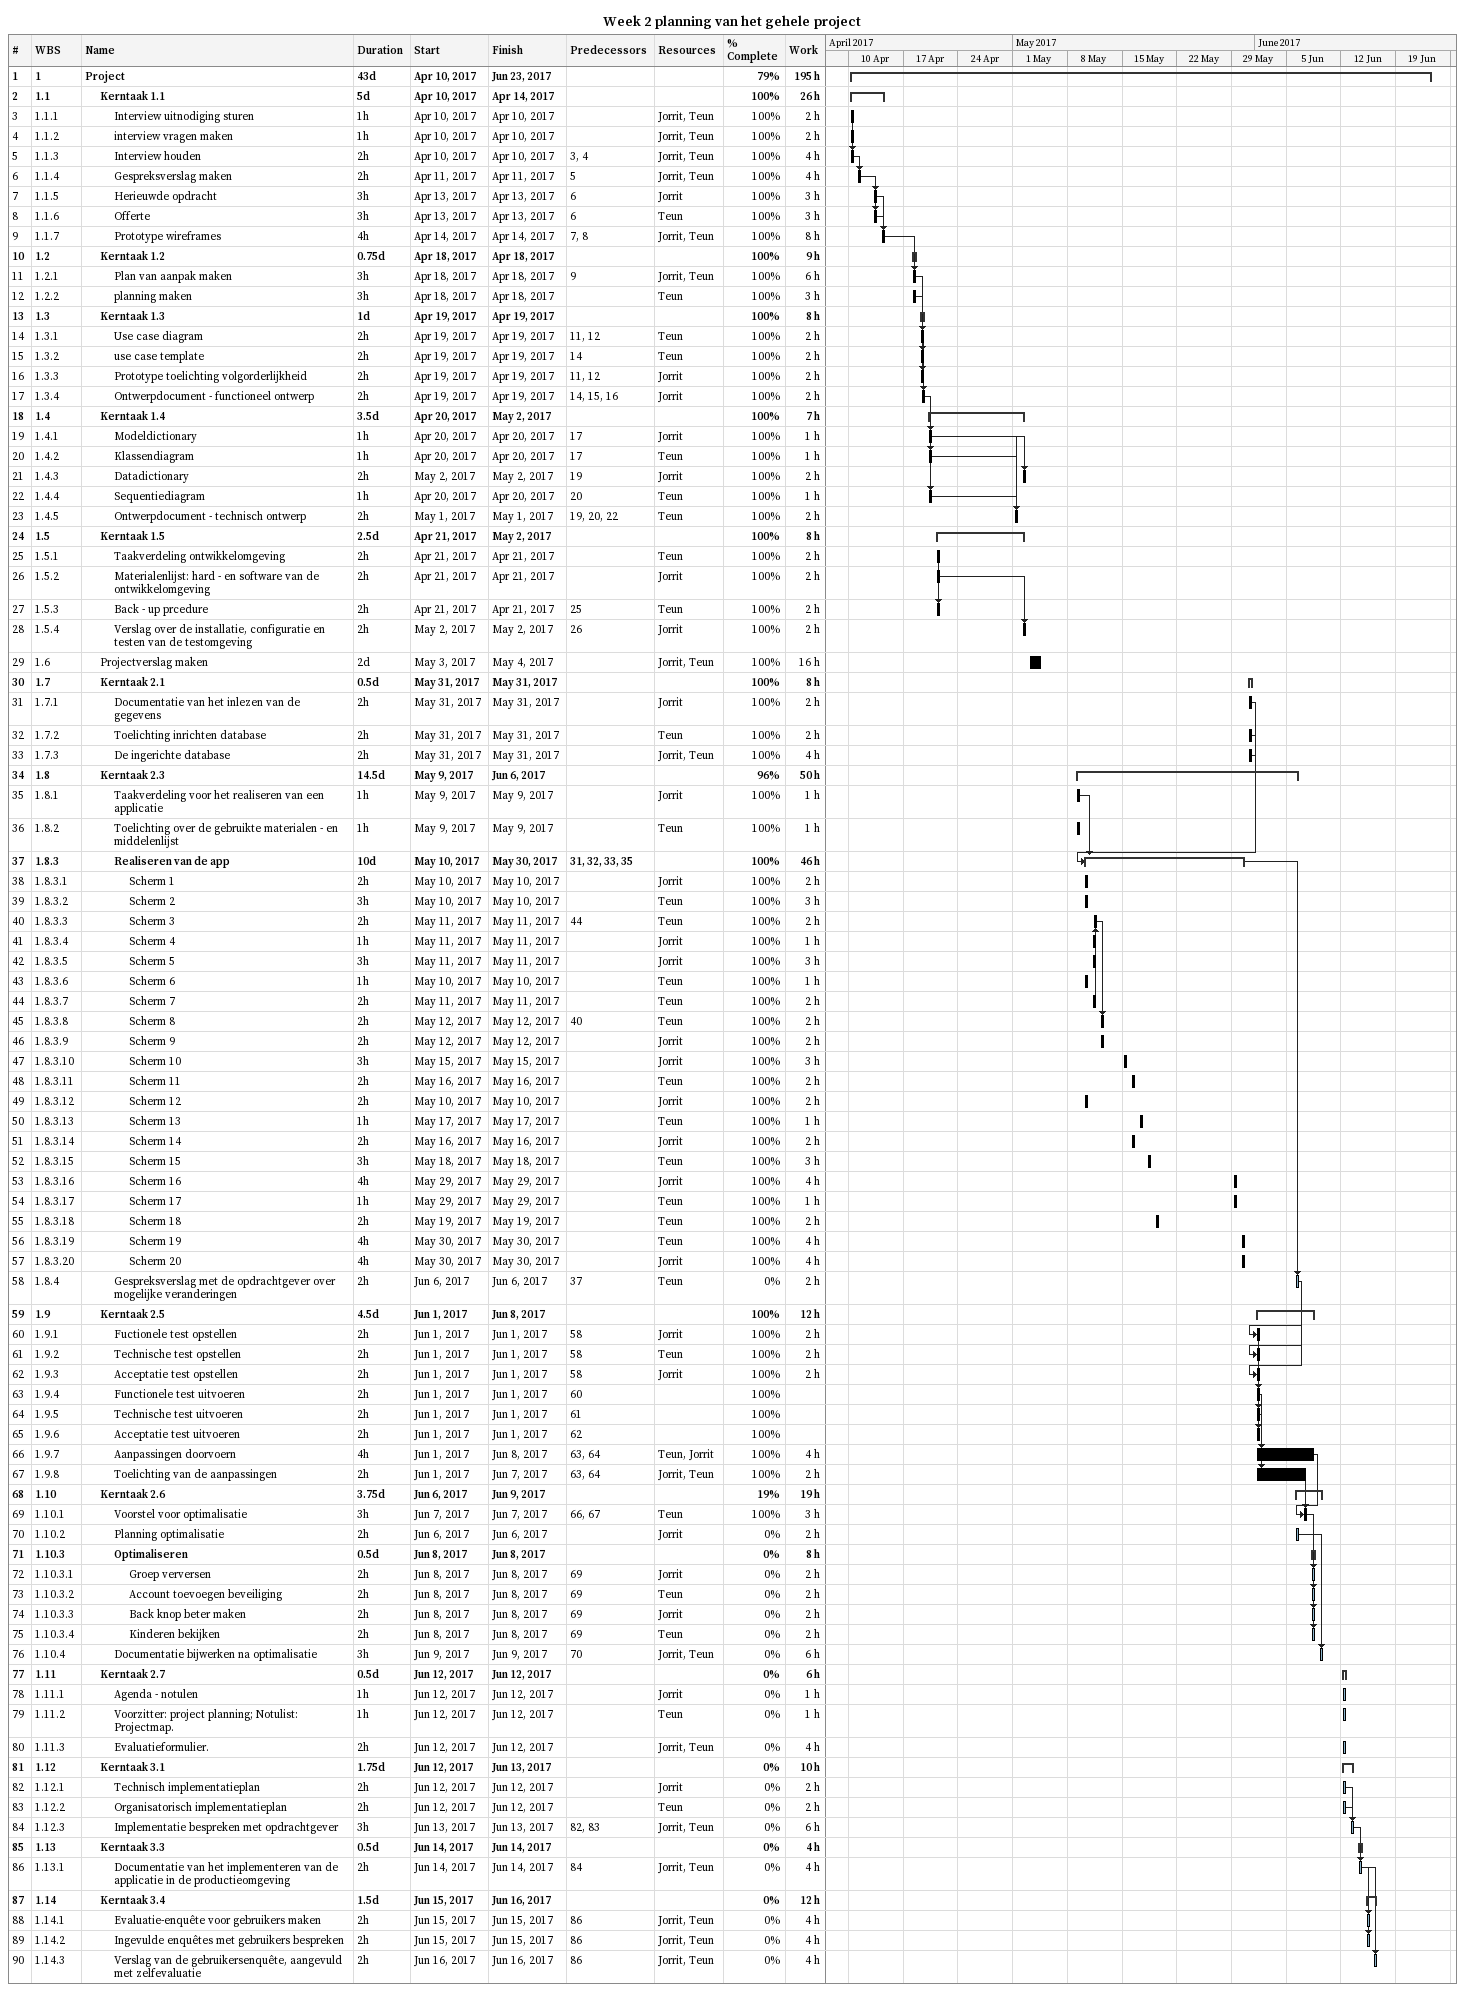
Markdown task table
Week 2 planning van het gehele project

| ID | WBS | Task | Duration | Start | Finish | Predecessors | Resources | % complete | Work (h) |
|---|---|---|---|---|---|---|---|---|---|
| 1 | 1 | **Project** | 43d | 2017-04-10 | 2017-06-23 |  |  | 79 | 195 |
| 2 | 1.1 | **Kerntaak 1.1** | 5d | 2017-04-10 | 2017-04-14 |  |  | 100 | 26 |
| 3 | 1.1.1 | Interview uitnodiging sturen | 1h | 2017-04-10 | 2017-04-10 |  | Jorrit, Teun | 100 | 2 |
| 4 | 1.1.2 | interview vragen maken | 1h | 2017-04-10 | 2017-04-10 |  | Jorrit, Teun | 100 | 2 |
| 5 | 1.1.3 | Interview houden | 2h | 2017-04-10 | 2017-04-10 | 3, 4 | Jorrit, Teun | 100 | 4 |
| 6 | 1.1.4 | Gespreksverslag maken | 2h | 2017-04-11 | 2017-04-11 | 5 | Jorrit, Teun | 100 | 4 |
| 7 | 1.1.5 | Herieuwde opdracht | 3h | 2017-04-13 | 2017-04-13 | 6 | Jorrit | 100 | 3 |
| 8 | 1.1.6 | Offerte | 3h | 2017-04-13 | 2017-04-13 | 6 | Teun | 100 | 3 |
| 9 | 1.1.7 | Prototype wireframes | 4h | 2017-04-14 | 2017-04-14 | 7, 8 | Jorrit, Teun | 100 | 8 |
| 10 | 1.2 | **Kerntaak 1.2** | 0.75d | 2017-04-18 | 2017-04-18 |  |  | 100 | 9 |
| 11 | 1.2.1 | Plan van aanpak maken | 3h | 2017-04-18 | 2017-04-18 | 9 | Jorrit, Teun | 100 | 6 |
| 12 | 1.2.2 | planning maken | 3h | 2017-04-18 | 2017-04-18 |  | Teun | 100 | 3 |
| 13 | 1.3 | **Kerntaak 1.3** | 1d | 2017-04-19 | 2017-04-19 |  |  | 100 | 8 |
| 14 | 1.3.1 | Use case diagram | 2h | 2017-04-19 | 2017-04-19 | 11, 12 | Teun | 100 | 2 |
| 15 | 1.3.2 | use case template | 2h | 2017-04-19 | 2017-04-19 | 14 | Teun | 100 | 2 |
| 16 | 1.3.3 | Prototype toelichting volgorderlijkheid | 2h | 2017-04-19 | 2017-04-19 | 11, 12 | Jorrit | 100 | 2 |
| 17 | 1.3.4 | Ontwerpdocument - functioneel ontwerp | 2h | 2017-04-19 | 2017-04-19 | 14, 15, 16 | Jorrit | 100 | 2 |
| 18 | 1.4 | **Kerntaak 1.4** | 3.5d | 2017-04-20 | 2017-05-02 |  |  | 100 | 7 |
| 19 | 1.4.1 | Modeldictionary | 1h | 2017-04-20 | 2017-04-20 | 17 | Jorrit | 100 | 1 |
| 20 | 1.4.2 | Klassendiagram | 1h | 2017-04-20 | 2017-04-20 | 17 | Teun | 100 | 1 |
| 21 | 1.4.3 | Datadictionary | 2h | 2017-05-02 | 2017-05-02 | 19 | Jorrit | 100 | 2 |
| 22 | 1.4.4 | Sequentiediagram | 1h | 2017-04-20 | 2017-04-20 | 20 | Teun | 100 | 1 |
| 23 | 1.4.5 | Ontwerpdocument - technisch ontwerp | 2h | 2017-05-01 | 2017-05-01 | 19, 20, 22 | Teun | 100 | 2 |
| 24 | 1.5 | **Kerntaak 1.5** | 2.5d | 2017-04-21 | 2017-05-02 |  |  | 100 | 8 |
| 25 | 1.5.1 | Taakverdeling ontwikkelomgeving | 2h | 2017-04-21 | 2017-04-21 |  | Teun | 100 | 2 |
| 26 | 1.5.2 | Materialenlijst: hard - en software van de ontwikkelomgeving | 2h | 2017-04-21 | 2017-04-21 |  | Jorrit | 100 | 2 |
| 27 | 1.5.3 | Back - up prcedure | 2h | 2017-04-21 | 2017-04-21 | 25 | Teun | 100 | 2 |
| 28 | 1.5.4 | Verslag over de installatie, configuratie en testen van de testomgeving | 2h | 2017-05-02 | 2017-05-02 | 26 | Jorrit | 100 | 2 |
| 29 | 1.6 | Projectverslag maken | 2d | 2017-05-03 | 2017-05-04 |  | Jorrit, Teun | 100 | 16 |
| 30 | 1.7 | **Kerntaak 2.1** | 0.5d | 2017-05-31 | 2017-05-31 |  |  | 100 | 8 |
| 31 | 1.7.1 | Documentatie van het inlezen van de gegevens | 2h | 2017-05-31 | 2017-05-31 |  | Jorrit | 100 | 2 |
| 32 | 1.7.2 | Toelichting inrichten database | 2h | 2017-05-31 | 2017-05-31 |  | Teun | 100 | 2 |
| 33 | 1.7.3 | De ingerichte database | 2h | 2017-05-31 | 2017-05-31 |  | Jorrit, Teun | 100 | 4 |
| 34 | 1.8 | **Kerntaak 2.3** | 14.5d | 2017-05-09 | 2017-06-06 |  |  | 96 | 50 |
| 35 | 1.8.1 | Taakverdeling voor het realiseren van een applicatie | 1h | 2017-05-09 | 2017-05-09 |  | Jorrit | 100 | 1 |
| 36 | 1.8.2 | Toelichting over de gebruikte materialen - en middelenlijst | 1h | 2017-05-09 | 2017-05-09 |  | Teun | 100 | 1 |
| 37 | 1.8.3 | **Realiseren van de app** | 10d | 2017-05-10 | 2017-05-30 | 31, 32, 33, 35 |  | 100 | 46 |
| 38 | 1.8.3.1 | Scherm 1 | 2h | 2017-05-10 | 2017-05-10 |  | Jorrit | 100 | 2 |
| 39 | 1.8.3.2 | Scherm 2 | 3h | 2017-05-10 | 2017-05-10 |  | Teun | 100 | 3 |
| 40 | 1.8.3.3 | Scherm 3 | 2h | 2017-05-11 | 2017-05-11 | 44 | Teun | 100 | 2 |
| 41 | 1.8.3.4 | Scherm 4 | 1h | 2017-05-11 | 2017-05-11 |  | Jorrit | 100 | 1 |
| 42 | 1.8.3.5 | Scherm 5 | 3h | 2017-05-11 | 2017-05-11 |  | Jorrit | 100 | 3 |
| 43 | 1.8.3.6 | Scherm 6 | 1h | 2017-05-10 | 2017-05-10 |  | Teun | 100 | 1 |
| 44 | 1.8.3.7 | Scherm 7 | 2h | 2017-05-11 | 2017-05-11 |  | Teun | 100 | 2 |
| 45 | 1.8.3.8 | Scherm 8 | 2h | 2017-05-12 | 2017-05-12 | 40 | Teun | 100 | 2 |
| 46 | 1.8.3.9 | Scherm 9 | 2h | 2017-05-12 | 2017-05-12 |  | Jorrit | 100 | 2 |
| 47 | 1.8.3.10 | Scherm 10 | 3h | 2017-05-15 | 2017-05-15 |  | Jorrit | 100 | 3 |
| 48 | 1.8.3.11 | Scherm 11 | 2h | 2017-05-16 | 2017-05-16 |  | Teun | 100 | 2 |
| 49 | 1.8.3.12 | Scherm 12 | 2h | 2017-05-10 | 2017-05-10 |  | Jorrit | 100 | 2 |
| 50 | 1.8.3.13 | Scherm 13 | 1h | 2017-05-17 | 2017-05-17 |  | Teun | 100 | 1 |
| 51 | 1.8.3.14 | Scherm 14 | 2h | 2017-05-16 | 2017-05-16 |  | Jorrit | 100 | 2 |
| 52 | 1.8.3.15 | Scherm 15 | 3h | 2017-05-18 | 2017-05-18 |  | Teun | 100 | 3 |
| 53 | 1.8.3.16 | Scherm 16 | 4h | 2017-05-29 | 2017-05-29 |  | Jorrit | 100 | 4 |
| 54 | 1.8.3.17 | Scherm 17 | 1h | 2017-05-29 | 2017-05-29 |  | Teun | 100 | 1 |
| 55 | 1.8.3.18 | Scherm 18 | 2h | 2017-05-19 | 2017-05-19 |  | Teun | 100 | 2 |
| 56 | 1.8.3.19 | Scherm 19 | 4h | 2017-05-30 | 2017-05-30 |  | Teun | 100 | 4 |
| 57 | 1.8.3.20 | Scherm 20 | 4h | 2017-05-30 | 2017-05-30 |  | Jorrit | 100 | 4 |
| 58 | 1.8.4 | Gespreksverslag met de opdrachtgever over mogelijke veranderingen | 2h | 2017-06-06 | 2017-06-06 | 37 | Teun | 0 | 2 |
| 59 | 1.9 | **Kerntaak 2.5** | 4.5d | 2017-06-01 | 2017-06-08 |  |  | 100 | 12 |
| 60 | 1.9.1 | Fuctionele test opstellen | 2h | 2017-06-01 | 2017-06-01 | 58 | Jorrit | 100 | 2 |
| 61 | 1.9.2 | Technische test opstellen | 2h | 2017-06-01 | 2017-06-01 | 58 | Teun | 100 | 2 |
| 62 | 1.9.3 | Acceptatie test opstellen | 2h | 2017-06-01 | 2017-06-01 | 58 | Jorrit | 100 | 2 |
| 63 | 1.9.4 | Functionele test uitvoeren | 2h | 2017-06-01 | 2017-06-01 | 60 |  | 100 |  |
| 64 | 1.9.5 | Technische test uitvoeren | 2h | 2017-06-01 | 2017-06-01 | 61 |  | 100 |  |
| 65 | 1.9.6 | Acceptatie test uitvoeren | 2h | 2017-06-01 | 2017-06-01 | 62 |  | 100 |  |
| 66 | 1.9.7 | Aanpassingen doorvoern | 4h | 2017-06-01 | 2017-06-08 | 63, 64 | Teun, Jorrit | 100 | 4 |
| 67 | 1.9.8 | Toelichting van de aanpassingen | 2h | 2017-06-01 | 2017-06-07 | 63, 64 | Jorrit, Teun | 100 | 2 |
| 68 | 1.10 | **Kerntaak 2.6** | 3.75d | 2017-06-06 | 2017-06-09 |  |  | 19 | 19 |
| 69 | 1.10.1 | Voorstel voor optimalisatie | 3h | 2017-06-07 | 2017-06-07 | 66, 67 | Teun | 100 | 3 |
| 70 | 1.10.2 | Planning optimalisatie | 2h | 2017-06-06 | 2017-06-06 |  | Jorrit | 0 | 2 |
| 71 | 1.10.3 | **Optimaliseren** | 0.5d | 2017-06-08 | 2017-06-08 |  |  | 0 | 8 |
| 72 | 1.10.3.1 | Groep verversen | 2h | 2017-06-08 | 2017-06-08 | 69 | Jorrit | 0 | 2 |
| 73 | 1.10.3.2 | Account toevoegen beveiliging | 2h | 2017-06-08 | 2017-06-08 | 69 | Teun | 0 | 2 |
| 74 | 1.10.3.3 | Back knop beter maken | 2h | 2017-06-08 | 2017-06-08 | 69 | Jorrit | 0 | 2 |
| 75 | 1.10.3.4 | Kinderen bekijken | 2h | 2017-06-08 | 2017-06-08 | 69 | Teun | 0 | 2 |
| 76 | 1.10.4 | Documentatie bijwerken na optimalisatie | 3h | 2017-06-09 | 2017-06-09 | 70 | Jorrit, Teun | 0 | 6 |
| 77 | 1.11 | **Kerntaak 2.7** | 0.5d | 2017-06-12 | 2017-06-12 |  |  | 0 | 6 |
| 78 | 1.11.1 | Agenda - notulen | 1h | 2017-06-12 | 2017-06-12 |  | Jorrit | 0 | 1 |
| 79 | 1.11.2 | Voorzitter: project planning; Notulist: Projectmap. | 1h | 2017-06-12 | 2017-06-12 |  | Teun | 0 | 1 |
| 80 | 1.11.3 | Evaluatieformulier. | 2h | 2017-06-12 | 2017-06-12 |  | Jorrit, Teun | 0 | 4 |
| 81 | 1.12 | **Kerntaak 3.1** | 1.75d | 2017-06-12 | 2017-06-13 |  |  | 0 | 10 |
| 82 | 1.12.1 | Technisch implementatieplan | 2h | 2017-06-12 | 2017-06-12 |  | Jorrit | 0 | 2 |
| 83 | 1.12.2 | Organisatorisch implementatieplan | 2h | 2017-06-12 | 2017-06-12 |  | Teun | 0 | 2 |
| 84 | 1.12.3 | Implementatie bespreken met opdrachtgever | 3h | 2017-06-13 | 2017-06-13 | 82, 83 | Jorrit, Teun | 0 | 6 |
| 85 | 1.13 | **Kerntaak 3.3** | 0.5d | 2017-06-14 | 2017-06-14 |  |  | 0 | 4 |
| 86 | 1.13.1 | Documentatie van het implementeren van de applicatie in de productieomgeving | 2h | 2017-06-14 | 2017-06-14 | 84 | Jorrit, Teun | 0 | 4 |
| 87 | 1.14 | **Kerntaak 3.4** | 1.5d | 2017-06-15 | 2017-06-16 |  |  | 0 | 12 |
| 88 | 1.14.1 | Evaluatie-enquête voor gebruikers maken | 2h | 2017-06-15 | 2017-06-15 | 86 | Jorrit, Teun | 0 | 4 |
| 89 | 1.14.2 | Ingevulde enquêtes met gebruikers bespreken | 2h | 2017-06-15 | 2017-06-15 | 86 | Jorrit, Teun | 0 | 4 |
| 90 | 1.14.3 | Verslag van de gebruikersenquête, aangevuld met zelfevaluatie | 2h | 2017-06-16 | 2017-06-16 | 86 | Jorrit, Teun | 0 | 4 |
